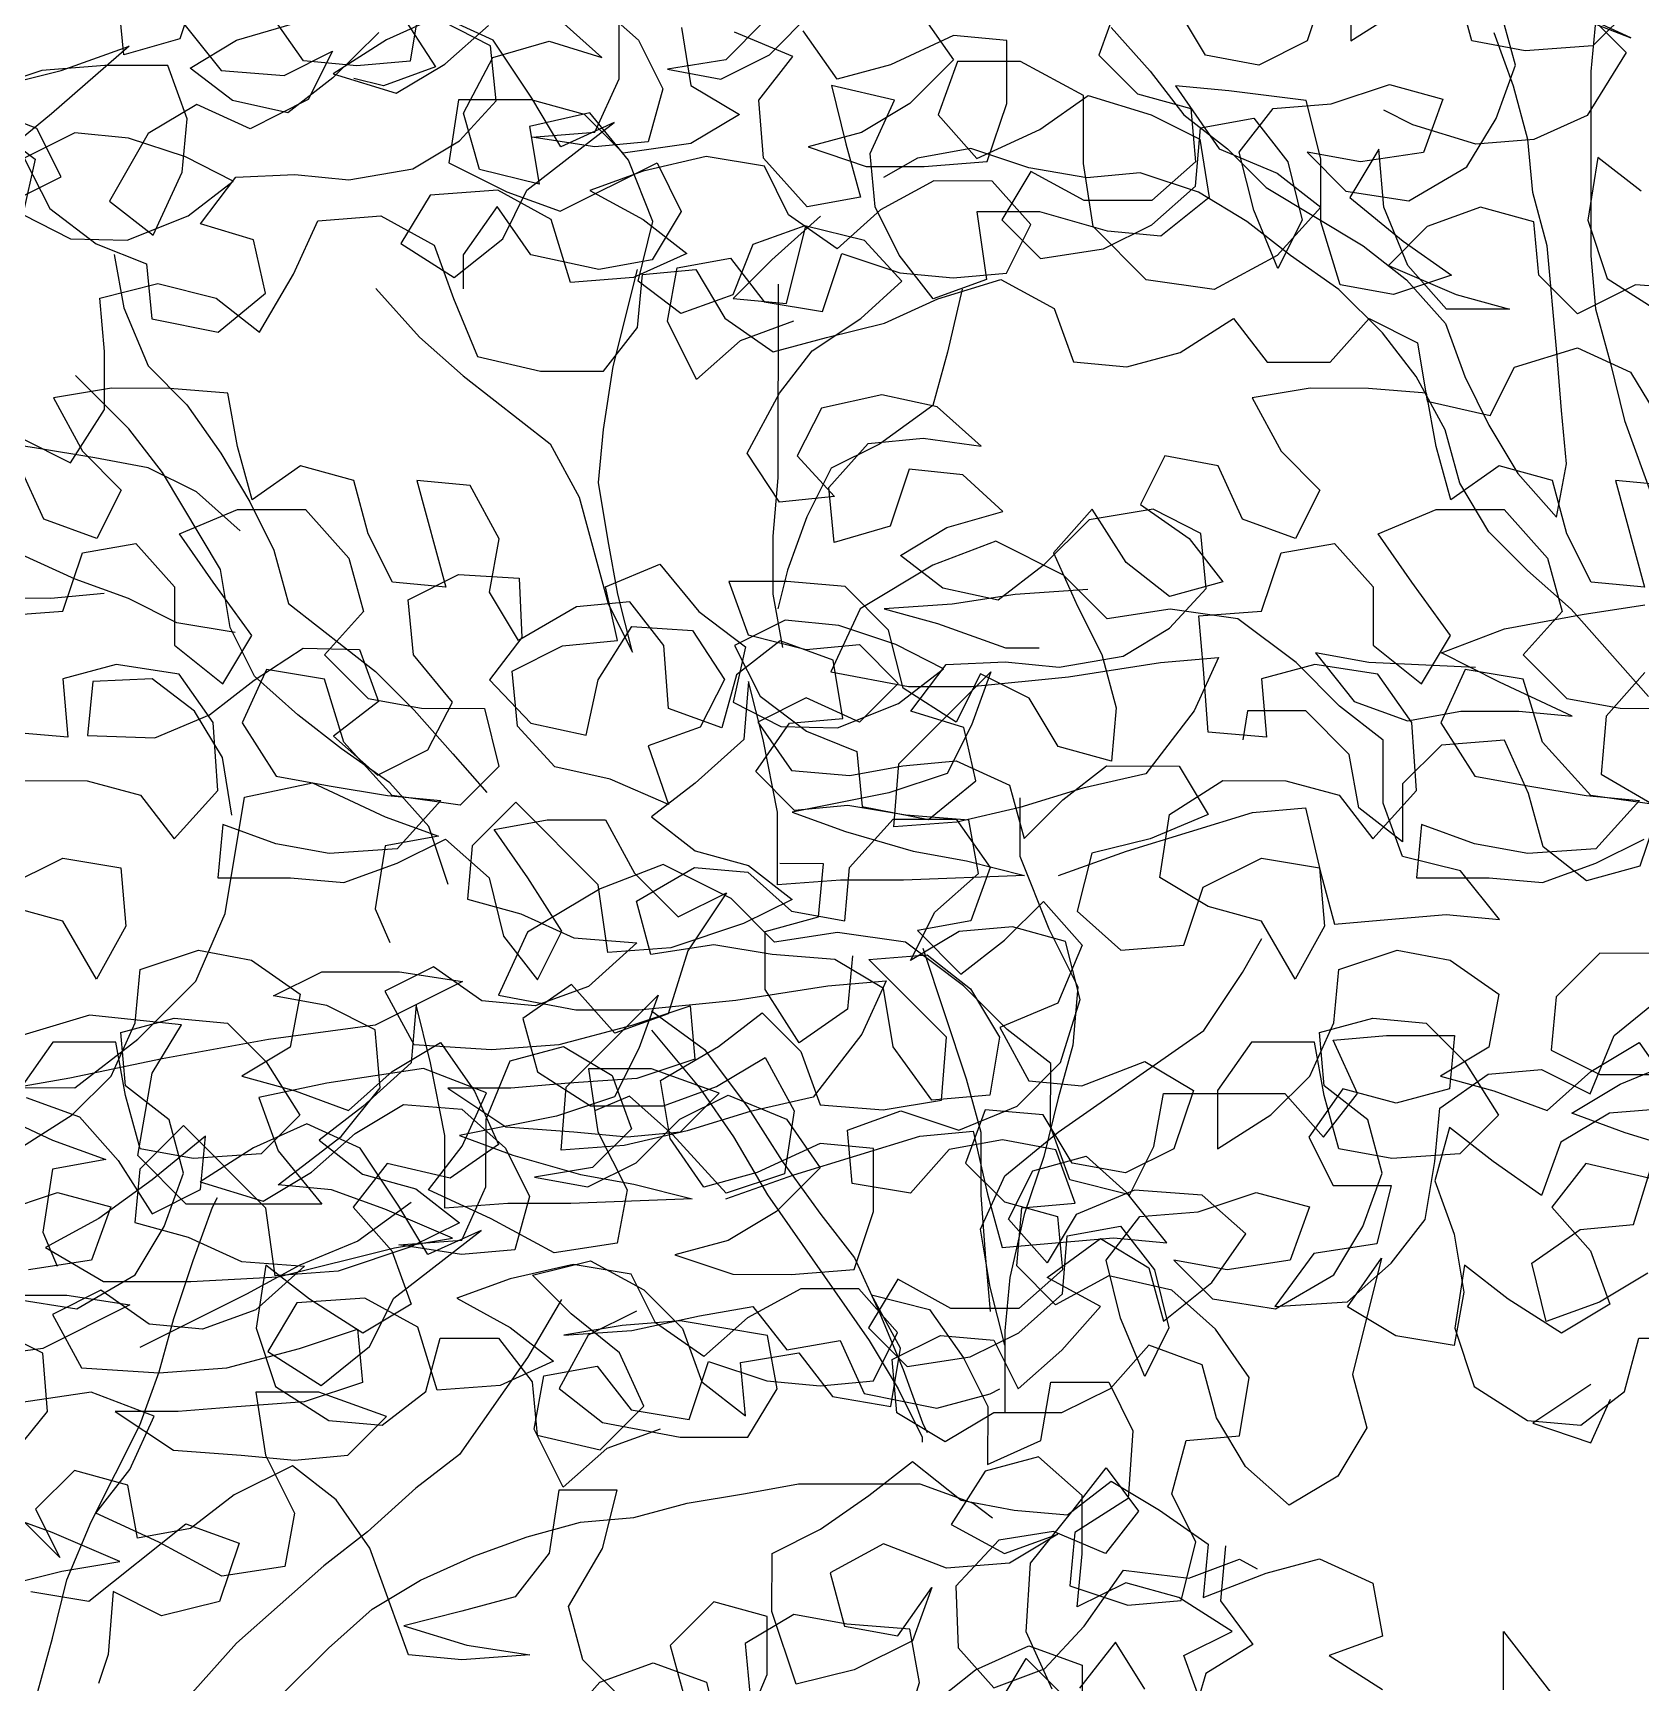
# Model space of a CAD drawing. Header units: inches. Extents: x 350994 to 353538, y 1581369 to 1583842.
# Drawn here: x 351499.321 to 351499.861, y 1583582.262 to 1583582.816 of the extents above; entities that cross this region are included whole.
import ezdxf

# ---------------------------------------------------------------- set-up
doc = ezdxf.new("R2010")
doc.units = ezdxf.units.IN
doc.header["$MEASUREMENT"] = 0
doc.linetypes.add('1', pattern=[0])
doc.layers.add('FOREST', color=96, linetype='Continuous')
doc.layers.add('TREE', color=81, linetype='1')

# ---------------------------------------------------------------- blocks, each defined once
blk = doc.blocks.new('TREE_4')
at = {"color": 94}
for points in [[(-586.06, 7698.24), (-557.16, 7683.76), (-536.89, 7715.55), (-536.86, 7750.24), (-539.72, 7782.05), (-505.02, 7790.69), (-470.33, 7781.98), (-444.33, 7761.72), (-424.05, 7796.4), (-409.57, 7828.19), (-371.98, 7831.05), (-340.19, 7813.67), (-328.66, 7781.85), (-314.23, 7747.15), (-276.65, 7738.44), (-239.06, 7738.4), (-218.8, 7764.41), (-215.88, 7796.21), (-184.07, 7799.07), (-166.75, 7770.14), (-137.86, 7749.88), (-106.05, 7758.52), (-71.34, 7767.16), (-39.53, 7781.59), (-1.93, 7793.12), (29.86, 7775.74), (41.4, 7743.93), (73.2, 7741.01), (105.01, 7749.65), (136.83, 7769.86), (157.05, 7743.82), (194.64, 7743.79), (217.79, 7769.79), (246.69, 7755.31), (252.44, 7720.61), (290.02, 7711.9), (304.5, 7740.8), (342.1, 7752.33), (373.89, 7737.84), (391.21, 7708.91)], [(417.31, 7786.95), (376.83, 7789.88), (342.12, 7772.57), (319.01, 7795.72), (316.15, 7827.52), (284.35, 7836.23), (252.54, 7824.69), (229.38, 7801.58), (269.85, 7784.2), (301.64, 7775.49), (264.06, 7775.53), (240.95, 7801.57), (226.52, 7836.28), (223.66, 7870.98), (206.29, 7842.08), (238.07, 7816.03), (266.97, 7795.77), (232.26, 7784.23), (200.46, 7790.04), (188.93, 7827.64), (188.96, 7865.23), (180.32, 7899.93), (134.07, 7905.76), (102.26, 7908.68), (128.25, 7871.07), (162.93, 7856.58), (188.94, 7836.32), (162.89, 7807.43), (125.28, 7787.22), (84.81, 7793.04), (53.04, 7824.87), (47.29, 7862.47), (47.32, 7902.94), (9.76, 7923.22), (-27.83, 7923.25), (-39.42, 7891.46), (-16.32, 7865.42), (21.28, 7882.73), (50.22, 7902.94), (87.79, 7891.34), (116.69, 7876.86), (122.44, 7842.16), (93.51, 7819.05), (61.71, 7821.98), (21.24, 7833.58), (-16.35, 7833.61), (-10.6, 7793.13), (-42.42, 7781.59), (-62.63, 7807.63), (-77.06, 7836.56), (-79.92, 7868.37), (-65.44, 7900.16), (-103.02, 7908.87), (-94.38, 7874.16), (-85.73, 7842.35), (-117.54, 7836.6), (-143.54, 7865.53), (-146.39, 7900.23), (-126.13, 7926.23), (-160.81, 7940.72)], [(-192.62, 7943.64), (-186.87, 7908.94), (-157.97, 7891.57), (-186.9, 7874.25), (-227.38, 7868.5), (-250.49, 7891.65), (-282.29, 7900.36), (-325.66, 7900.39), (-331.47, 7862.81), (-296.79, 7845.43), (-265, 7833.84), (-207.15, 7862.7), (-192.72, 7833.77), (-210.09, 7804.88), (-241.9, 7799.12), (-282.37, 7807.83), (-302.58, 7836.77), (-322.85, 7807.87), (-322.87, 7787.63)], [(336.5, 7951.83), (374.07, 7937.34), (342.28, 7951.83)], [(345.18, 7954.72), (371.17, 7928.67), (348.01, 7891.1), (316.19, 7876.68), (281.49, 7873.82), (243.92, 7885.42), (226.58, 7894.11)], [(-348.73, 7958.24), (-354.55, 7923.55), (-386.35, 7920.69), (-418.16, 7923.61), (-438.37, 7952.54)], [(-490.42, 7946.81), (-467.31, 7917.87), (-429.73, 7914.95), (-400.8, 7929.38), (-415.29, 7900.48), (-450, 7883.16), (-481.79, 7897.65), (-510.72, 7880.33), (-533.88, 7839.87), (-507.88, 7819.61), (-490.5, 7857.18), (-487.58, 7888.98), (-499.11, 7920.79), (-536.7, 7920.83), (-574.29, 7917.97), (-609, 7906.44), (-562.73, 7917.96), (-522.23, 7932.38), (-568.53, 7891.94), (-600.36, 7865.95)], [(-591.71, 7839.92), (-562.78, 7854.35), (-577.21, 7883.28), (-614.79, 7897.77)], [(-531.02, 7808.06), (-525.27, 7776.25), (-510.84, 7741.54), (-487.73, 7718.39), (-467.52, 7689.46), (-450.2, 7660.53), (-435.77, 7631.6), (-427.13, 7599.79), (-375.12, 7559.27), (-352.01, 7536.12), (-328.9, 7510.07), (-308.69, 7486.92)], [(-374.91, 7787.68), (-348.92, 7758.74), (-322.91, 7735.59), (-270.91, 7695.06), (-253.59, 7663.24), (-236.3, 7599.62), (-221.87, 7570.69), (-230.51, 7605.4), (-236.27, 7637.2), (-242.02, 7671.91), (-239.1, 7703.71), (-233.28, 7741.29), (-218.77, 7799.1)], [(-134.93, 7790.35), (-135.04, 7674.7), (-137.96, 7640.01), (-137.99, 7605.31), (-132.24, 7573.5)], [(-25.06, 7787.36), (-33.77, 7749.78), (-42.47, 7717.98), (-74.3, 7694.88), (-103.23, 7680.45), (-117.71, 7651.55), (-129.3, 7619.76), (-135.11, 7596.63)], [(-331.87, 7432.01), (-343.4, 7466.72), (-366.51, 7492.76), (-395.4, 7513.02), (-421.4, 7533.29), (-447.4, 7556.44), (-461.83, 7585.37), (-467.59, 7620.07), (-502.23, 7677.93), (-522.44, 7703.97), (-554.22, 7735.8)], [(-456, 7643.19), (-482, 7666.34), (-510.9, 7680.83), (-542.7, 7686.64), (-577.39, 7692.45), (-614.97, 7698.27), (-646.76, 7709.86), (-655.44, 7709.87)], [(-458.95, 7582.47), (-493.64, 7588.29), (-522.54, 7602.77), (-554.33, 7614.37), (-586.12, 7628.85), (-623.69, 7643.34), (-658.37, 7660.72), (-690.17, 7675.21), (-713.29, 7681.01)], [(32.44, 7437.46), (72.93, 7451.88), (148.13, 7474.94), (179.94, 7477.8), (188.58, 7440.21), (197.22, 7408.4), (229.03, 7411.26), (263.72, 7414.12), (295.53, 7411.2), (272.42, 7440.13), (237.74, 7448.84), (226.2, 7480.65), (226.23, 7518.24), (200.23, 7538.5), (174.23, 7564.55), (139.56, 7590.6), (99.09, 7596.42), (61.5, 7590.67), (35.5, 7616.72), (-4.96, 7636.99), (-42.56, 7622.57), (-85.96, 7596.59), (-103.34, 7559.02), (-57.08, 7550.3), (-19.5, 7550.27), (38.33, 7556), (93.28, 7564.62), (127.97, 7567.48), (113.49, 7535.69), (84.54, 7498.13), (46.95, 7489.49), (9.35, 7477.96), (-28.25, 7469.32), (-65.84, 7466.46), (-62.91, 7504.05), (-7.92, 7558.93), (-19.52, 7527.14), (-34, 7498.24), (-68.71, 7486.7), (-126.54, 7475.19), (-94.75, 7463.6), (-54.28, 7451.99), (-22.48, 7446.18), (12.2, 7437.48), (-60.08, 7434.65), (-97.67, 7434.69), (-135.26, 7431.83), (-135.22, 7475.2), (-143.85, 7518.58), (-152.5, 7553.28), (-155.42, 7518.59), (-184.35, 7492.59), (-210.4, 7472.38), (-184.39, 7452.11), (-152.6, 7443.41), (-126.59, 7423.15), (-155.52, 7408.72), (-198.9, 7394.3), (-236.49, 7391.44), (-242.24, 7431.93), (-291.34, 7481.12), (-317.39, 7455.13), (-320.31, 7423.33), (-288.51, 7414.62), (-256.72, 7400.14), (-219.14, 7397.21), (-248.07, 7371.22), (-279.89, 7359.68), (-311.69, 7362.6), (-340.59, 7382.87), (-369.51, 7368.44), (-352.19, 7336.62), (-305.93, 7333.68), (-265.45, 7336.54), (-222.07, 7348.06), (-187.37, 7359.6), (-184.51, 7327.79), (-219.21, 7316.25), (-259.69, 7313.4), (-294.39, 7310.54), (-331.98, 7310.58), (-297.3, 7287.41), (-256.83, 7284.48), (-225.03, 7281.56), (-193.22, 7284.43), (-170.07, 7307.54), (-210.53, 7322.03), (-248.12, 7322.06), (-242.37, 7284.47), (-225.06, 7249.76), (-230.87, 7217.96), (-268.46, 7212.21), (-306.03, 7232.49), (-343.6, 7249.87), (-323.34, 7275.87), (-308.85, 7307.66), (-346.42, 7322.15), (-404.26, 7313.53), (-444.74, 7304.9), (-433.21, 7273.08), (-407.22, 7241.25), (-488.17, 7241.33), (-517.06, 7270.27), (-508.34, 7319.41), (-490.96, 7348.31), (-545.89, 7354.14), (-603.74, 7336.85)], [(-583.53, 7305.02), (-551.73, 7293.43), (-528.63, 7267.39), (-508.42, 7235.56), (-479.49, 7249.99), (-476.57, 7281.79), (-508.4, 7255.8), (-540.22, 7232.7), (-572.04, 7215.38), (-537.37, 7195.11), (-485.32, 7195.06), (-433.28, 7197.91), (-363.87, 7215.19), (-329.17, 7220.94), (-369.63, 7238.33), (-401.42, 7249.92), (-433.23, 7252.84), (-395.61, 7281.72), (-372.46, 7310.61), (-375.32, 7345.31), (-404.22, 7359.79), (-436.01, 7365.61), (-407.09, 7380.04), (-360.83, 7379.99), (-323.25, 7374.18), (-375.31, 7348.2), (-438.93, 7339.59), (-502.55, 7328.08), (-557.49, 7316.56), (-589.3, 7310.81), (-554.61, 7310.78), (-516.99, 7339.66), (-482.27, 7374.32), (-464.88, 7414.78), (-453.25, 7484.16), (-412.77, 7492.8), (-369.42, 7472.52), (-337.62, 7460.93), (-369.43, 7455.17), (-375.25, 7417.59), (-366.59, 7397.35)], [(-536.99, 7605.68), (-568.8, 7602.81), (-641.08, 7602.88), (-675.78, 7594.24), (-707.59, 7591.38), (-779.87, 7591.44)], [(49.95, 7608.03), (6.57, 7605.18), (-31.02, 7599.43), (-71.5, 7596.58), (-39.7, 7587.87), (0.76, 7573.38), (21, 7573.36)], [(281.21, 7561.56), (217.6, 7564.51), (185.8, 7570.32), (208.91, 7541.38), (240.7, 7529.79), (272.51, 7535.54), (307.21, 7535.51), (339.01, 7532.59), (295.66, 7552.87), (260.98, 7570.25), (298.58, 7584.67), (344.85, 7593.3), (382.44, 7599.05)], [(382.4, 7558.57), (359.25, 7532.57), (356.32, 7497.88), (391, 7477.61), (379.4, 7442.92), (347.59, 7434.28), (321.59, 7454.54), (312.94, 7486.35), (298.52, 7518.17), (260.93, 7515.31), (237.77, 7492.21), (237.74, 7457.51), (211.74, 7477.77), (205.99, 7509.58), (179.99, 7535.63), (145.29, 7535.66), (142.39, 7518.31)], [(9.35, 7483.74), (9.32, 7449.05), (26.63, 7405.66), (43.95, 7370.95), (41.02, 7336.26), (32.32, 7304.46), (23.61, 7269.77), (12.02, 7235.09), (3.31, 7197.51), (0.39, 7165.71), (0.34, 7116.55)], [(408.16, 7272.31), (370.58, 7283.91), (338.79, 7295.5), (367.72, 7312.83), (402.43, 7327.25)], [(0.38, 7157.03), (-8.26, 7191.74), (-14.01, 7226.44), (0.47, 7258.23), (32.3, 7284.22), (119.1, 7344.86), (142.26, 7379.53), (153.84, 7399.76)], [(-48.55, 7394.16), (-22.6, 7316.07), (-13.96, 7284.26), (-13.99, 7246.68), (-11.14, 7209.09), (-8.27, 7177.28)], [(-210.5, 7356.72), (-178.72, 7333.57), (-152.73, 7298.85), (-132.52, 7267.02), (-109.42, 7235.2), (-89.2, 7209.16), (-74.77, 7177.34), (-60.35, 7142.63), (-48.81, 7110.82), (-45.93, 7105.03)], [(-210.51, 7345.16), (-181.63, 7310.44), (-161.42, 7281.51), (-141.21, 7246.79), (-80.57, 7160), (-63.25, 7131.07), (-48.82, 7102.14), (-48.82, 7099.25)], [(-219.34, 7177.47), (-248.27, 7163.04), (-265.64, 7131.25), (-239.64, 7110.99), (-193.39, 7102.27), (-152.91, 7102.24), (-135.53, 7131.13), (-141.29, 7162.94), (-193.32, 7171.67), (-228.02, 7168.81), (-262.72, 7163.06), (-222.24, 7165.91), (-181.75, 7174.55), (-149.95, 7180.3), (-129.73, 7154.26), (-97.92, 7160.01), (-83.49, 7128.2), (-40.13, 7119.48), (-8.32, 7128.13), (-2.53, 7131.01)], [(350.21, 7133.58), (315.49, 7110.48), (350.18, 7098.89), (361.76, 7124.9)], [(-46.08, 6940.23), (-17.14, 6963.33), (14.67, 6977.76), (46.47, 6966.16), (46.44, 6931.47)], [(118.73, 6940.08), (107.19, 6971.89), (136.12, 6986.32), (104.33, 7006.59), (72.53, 7015.29), (43.61, 7000.86), (46.53, 7032.66), (46.56, 7067.36), (20.56, 7090.51), (-11.25, 7081.87), (-31.52, 7050.08), (0.27, 7032.71), (32.08, 7044.24), (3.15, 7026.92), (-34.44, 7024.06), (-72.01, 7038.56), (-103.83, 7021.24), (-95.19, 6989.42), (-63.39, 6983.61), (-43.12, 7012.51), (-54.71, 6980.71), (-89.43, 6963.4), (-124.13, 6954.75), (-138.55, 6998.14), (-138.51, 7032.83), (-109.59, 7047.26), (-80.66, 7067.48), (-54.62, 7087.69), (-25.73, 7064.53), (6.07, 7058.72), (37.88, 7055.8), (63.92, 7076.02), (92.81, 7058.64), (121.71, 7038.38), (118.79, 7006.58), (156.39, 7021), (188.2, 7029.64), (219.99, 7015.16), (225.74, 6983.35), (193.93, 6971.81), (225.71, 6951.54)], [(298, 6951.48), (298.03, 6986.17), (338.46, 6934.09)], [(1490.76, 6476.07), (1458.94, 6464.53), (1432.9, 6441.43), (1415.58, 6476.14), (1421.39, 6507.94), (1453.2, 6513.69), (1473.42, 6487.65), (1508.11, 6481.84), (1519.71, 6516.52), (1554.39, 6504.92), (1586.19, 6502), (1618, 6504.87), (1632.48, 6533.77), (1609.38, 6559.81), (1574.68, 6559.84), (1542.86, 6542.52), (1516.82, 6519.41), (1487.92, 6539.68), (1473.49, 6568.61), (1438.8, 6574.42), (1401.21, 6565.78), (1369.39, 6554.25), (1401.18, 6536.87), (1427.18, 6516.61), (1395.37, 6502.18), (1357.78, 6499.32), (1346.25, 6536.92), (1314.46, 6554.3), (1273.98, 6551.44), (1256.6, 6522.54), (1288.39, 6502.28), (1317.32, 6525.38), (1331.81, 6554.28), (1383.89, 6594.71), (1352.07, 6580.28), (1334.75, 6609.21), (1311.65, 6643.93), (1279.86, 6658.41), (1248.04, 6643.99), (1216.22, 6623.78), (1253.79, 6612.18), (1282.72, 6629.5), (1308.77, 6652.6)], [(1372.39, 6667), (1398.39, 6643.85), (1412.82, 6614.92), (1404.12, 6583.13), (1372.31, 6580.26), (1334.73, 6586.08), (1372.32, 6588.94), (1386.8, 6620.73), (1386.84, 6661.21)], [(1473.57, 6655.35), (1450.42, 6632.24), (1415.72, 6626.49), (1447.52, 6620.67), (1476.45, 6635.1), (1502.49, 6661.1)], [(1566.1, 6661.04), (1586.31, 6632.11), (1560.27, 6606.11), (1531.34, 6588.79), (1499.53, 6580.15), (1534.21, 6568.55), (1568.91, 6568.52), (1606.5, 6571.38), (1618.09, 6606.06), (1618.13, 6643.65), (1586.33, 6646.57), (1548.72, 6629.25), (1516.91, 6620.61), (1496.7, 6649.54)], [(1808.98, 6678.17), (1797.39, 6643.48), (1768.46, 6629.05), (1736.66, 6634.87), (1719.34, 6663.79)], [(1684.65, 6666.72), (1673.05, 6634.92), (1696.16, 6611.77), (1727.96, 6603.07), (1730.82, 6571.26), (1704.78, 6548.16), (1664.3, 6548.19), (1632.51, 6565.57), (1615.14, 6536.67), (1638.25, 6513.52), (1675.84, 6519.27), (1704.77, 6533.7), (1730.81, 6556.81), (1733.73, 6591.5), (1765.54, 6597.25), (1785.76, 6571.21), (1794.4, 6536.51), (1779.92, 6507.61), (1765.49, 6542.32), (1756.85, 6577.02), (1777.11, 6603.02), (1811.81, 6605.88), (1846.52, 6617.42), (1878.31, 6608.71), (1866.72, 6576.92), (1829.13, 6571.17), (1797.33, 6576.98), (1820.44, 6553.83), (1858.02, 6548.02), (1892.73, 6568.22), (1910.11, 6597.12), (1921.7, 6628.91), (1913.06, 6660.73)], [(1991.12, 6663.55), (1967.97, 6640.44), (1927.49, 6637.58), (1895.69, 6643.39), (1887.05, 6675.21)], [(1823.44, 6678.16), (1823.41, 6643.46), (1855.23, 6663.67)], [(1996.8, 6553.67), (1970.8, 6573.93), (1964.98, 6536.35), (1976.52, 6501.65), (2008.3, 6481.38)], [(-155.96, 6925.87), (-141.47, 6960.55), (-141.44, 6995.25), (-173.24, 7003.95), (-199.28, 6977.95), (-190.64, 6946.14)], [(-228.22, 6946.18), (-251.33, 6969.33), (-259.98, 7001.14), (-239.71, 7035.82), (-231, 7070.5), (-265.7, 7070.54), (-271.51, 7032.96), (-291.78, 7006.95), (-323.59, 6998.31), (-358.29, 6989.66), (-320.72, 6978.07), (-283.14, 6972.25), (-323.62, 6969.39), (-355.42, 6972.31), (-378.49, 7035.94), (-398.7, 7064.88), (-424.71, 7085.14), (-459.42, 7067.82), (-485.46, 7047.61), (-517.27, 7041.85), (-523.02, 7073.66), (-554.82, 7082.37), (-577.97, 7059.26), (-563.54, 7030.33), (-586.65, 7053.48)], [(-580.9, 7010.11), (-546.21, 7004.29), (-488.35, 7050.5), (-456.55, 7038.91), (-468.15, 7004.22), (-502.85, 6995.58), (-531.75, 7010.06), (-534.68, 6972.48), (-540.48, 6955.14)], [(1017.01, 5944.65), (1051.72, 5956.18), (1083.51, 5947.48), (1071.92, 5915.68), (1034.33, 5909.93)], [(1025.64, 5892.59), (1063.22, 5886.78), (1097.93, 5906.99), (1115.31, 5935.88), (1126.9, 5967.68), (1118.26, 5999.49), (1092.25, 6019.75), (1089.39, 6051.56), (1121.2, 6060.2), (1153, 6057.28), (1176.11, 6034.13), (1196.32, 6002.31), (1173.17, 5979.2), (1132.69, 5976.34), (1100.89, 5982.16), (1092.25, 6013.97), (1086.49, 6045.78), (1048.91, 6045.81), (1028.64, 6016.92)], [(1028.61, 5982.22), (1060.43, 6002.43), (1083.58, 6025.54), (1098.07, 6057.33), (1100.99, 6089.13), (1135.7, 6100.67), (1167.49, 6094.86), (1196.39, 6074.59), (1190.58, 6042.79), (1161.65, 6025.47), (1193.44, 6016.77), (1225.24, 6005.17), (1251.28, 6028.28), (1280.21, 6045.6), (1300.42, 6016.67), (1314.85, 5984.85), (1285.92, 5964.64), (1248.34, 5973.35), (1228.08, 5947.34), (1251.18, 5921.3), (1262.72, 5889.49), (1233.79, 5872.17), (1202.01, 5892.43), (1176, 5912.7), (1170.18, 5875.11), (1181.72, 5840.41), (1213.5, 5820.14), (1245.31, 5817.22), (1271.35, 5837.44), (1280.05, 5869.23), (1314.74, 5869.2), (1334.96, 5843.16), (1337.82, 5811.35), (1375.4, 5802.64), (1401.45, 5828.64), (1387.02, 5860.46), (1358.13, 5883.62), (1335.02, 5906.77), (1369.72, 5915.41), (1401.51, 5898.03), (1424.62, 5874.88), (1436.16, 5843.07), (1462.16, 5822.8), (1459.3, 5854.61), (1494, 5860.36), (1514.21, 5834.32), (1548.9, 5828.51), (1554.72, 5863.2), (1537.4, 5895.02), (1572.09, 5886.31), (1592.3, 5857.38), (1606.73, 5828.45), (1606.7, 5793.76), (1638.51, 5808.19), (1644.33, 5842.88), (1679.02, 5842.84), (1693.45, 5813.92), (1690.53, 5773.44), (1658.7, 5753.23), (1655.78, 5721.43), (1690.47, 5709.83), (1722.27, 5712.7), (1730.98, 5747.38), (1716.55, 5776.31), (1725.25, 5808.11), (1757.06, 5810.97), (1762.87, 5845.66), (1742.66, 5874.59), (1716.66, 5897.75), (1679.08, 5906.45), (1647.26, 5889.13), (1624.15, 5912.29), (1627.08, 5946.98), (1658.88, 5949.84), (1647.35, 5981.66), (1615.55, 5987.47), (1583.74, 5981.71), (1560.58, 5955.71), (1525.89, 5961.53), (1523.03, 5993.34), (1554.85, 6004.87), (1589.53, 5993.27), (1624.24, 6007.7), (1650.29, 6033.7), (1661.89, 6071.27), (1653.24, 6105.98), (1621.45, 6114.68), (1589.64, 6111.82), (1560.71, 6094.5), (1575.19, 6123.4), (1601.24, 6146.5), (1595.48, 6178.31), (1557.9, 6181.24), (1523.21, 6187.05), (1491.4, 6184.19), (1468.29, 6207.34), (1488.56, 6236.24), (1520.37, 6239.1), (1514.61, 6273.8), (1482.82, 6285.39), (1456.78, 6265.18), (1448.08, 6233.38), (1416.28, 6244.98), (1413.43, 6282.57), (1393.21, 6308.61), (1361.4, 6305.74), (1326.69, 6285.54), (1309.37, 6314.47), (1315.18, 6346.26), (1297.86, 6378.08), (1266.06, 6381), (1283.35, 6317.38), (1251.55, 6320.3), (1237.12, 6349.23), (1228.47, 6381.04), (1196.68, 6389.74), (1167.75, 6369.53), (1159.1, 6401.34), (1153.35, 6433.15), (1118.65, 6436.07), (1083.96, 6436.11), (1049.26, 6430.36), (1066.58, 6398.54), (1089.69, 6375.38), (1075.2, 6346.48), (1043.41, 6358.08), (1028.98, 6389.9)], [(1020.08, 6138.36), (1054.79, 6155.68), (1089.48, 6149.86), (1092.34, 6115.16), (1074.96, 6083.38), (1054.76, 6118.09), (1022.96, 6126.79)], [(1031.7, 6201.96), (1069.29, 6201.92), (1101.08, 6193.22), (1121.3, 6167.18), (1147.35, 6196.07), (1144.49, 6236.55), (1124.28, 6265.48), (1086.7, 6271.3), (1054.89, 6262.65), (1057.75, 6227.96), (1023.05, 6230.88)], [(1017.34, 6300.28), (1054.92, 6303.13), (1066.52, 6337.82), (1098.33, 6343.57), (1121.44, 6317.53), (1121.41, 6282.83), (1150.3, 6259.68), (1167.67, 6288.57), (1144.57, 6320.4), (1124.36, 6349.33), (1159.07, 6363.75), (1199.55, 6363.72), (1225.54, 6334.78), (1234.19, 6302.97), (1211.03, 6276.97), (1237.03, 6250.92), (1268.83, 6245.11), (1306.41, 6245.08), (1315.06, 6210.37), (1291.91, 6187.26), (1251.43, 6193.08), (1222.55, 6224.91), (1211.02, 6262.51), (1176.33, 6268.33), (1161.84, 6236.54), (1182.05, 6204.71), (1213.85, 6198.9), (1248.54, 6193.09), (1280.34, 6190.17), (1254.29, 6161.28), (1213.81, 6158.42), (1182.01, 6164.23), (1150.22, 6175.83), (1147.3, 6144.03), (1190.67, 6143.99), (1222.47, 6141.07), (1254.29, 6152.6), (1283.21, 6167.03), (1309.21, 6143.88), (1317.86, 6109.18), (1338.07, 6083.13), (1352.55, 6112.03), (1332.34, 6143.86), (1312.13, 6172.79), (1343.94, 6178.54), (1378.64, 6178.51), (1395.95, 6146.69), (1421.95, 6120.65), (1450.88, 6135.08), (1427.72, 6100.4), (1416.12, 6062.82), (1384.3, 6051.29), (1358.31, 6080.23), (1329.38, 6060.01), (1338.02, 6028.2), (1369.81, 6007.93), (1413.18, 6007.89), (1444.99, 6019.43), (1473.92, 6036.75), (1491.24, 6004.93), (1485.42, 5967.35), (1450.71, 5955.81), (1418.94, 5990.54), (1392.94, 6013.69), (1372.69, 6005.04)], [(1411.28, 5814.83), (1379.46, 5803.3), (1353.42, 5780.19), (1336.1, 5814.9), (1341.91, 5846.7), (1373.72, 5852.45), (1393.94, 5826.41), (1428.63, 5820.6), (1440.23, 5855.28), (1474.91, 5843.69), (1506.71, 5840.77), (1538.52, 5843.63), (1553, 5872.53), (1529.9, 5898.57), (1495.2, 5898.6), (1463.38, 5881.28), (1437.34, 5858.18), (1408.44, 5878.44), (1394.01, 5907.37), (1359.32, 5913.18), (1321.73, 5904.54), (1289.91, 5893.01), (1321.7, 5875.63), (1347.7, 5855.37), (1315.89, 5840.94), (1278.3, 5838.08), (1266.77, 5875.68), (1234.98, 5893.06), (1194.5, 5890.2), (1177.12, 5861.31), (1208.91, 5841.04), (1237.84, 5864.14), (1252.33, 5893.04), (1304.41, 5933.47), (1272.59, 5919.05), (1255.27, 5947.97), (1232.17, 5982.69), (1200.38, 5997.18), (1168.56, 5982.75), (1136.74, 5962.54), (1174.31, 5950.94), (1203.24, 5968.26), (1229.29, 5991.37), (1258.21, 6008.69), (1292.91, 6005.77), (1318.91, 5982.61), (1333.34, 5953.69), (1324.64, 5921.89), (1292.83, 5919.03), (1255.25, 5924.84), (1292.84, 5927.7), (1307.32, 5959.49), (1307.36, 5999.97), (1321.85, 6034.65), (1353.66, 6043.3), (1382.56, 6025.92), (1394.09, 5994.11), (1370.94, 5971), (1336.24, 5965.25), (1368.04, 5959.44), (1396.97, 5973.87), (1423.01, 5999.86), (1451.94, 6014.29), (1486.62, 5999.81), (1506.83, 5970.87), (1480.79, 5944.88), (1451.86, 5927.56), (1420.05, 5918.91), (1454.73, 5907.31), (1489.43, 5907.28), (1527.02, 5910.14), (1538.61, 5944.82), (1538.65, 5982.41), (1506.85, 5985.33), (1469.24, 5968.02), (1437.43, 5959.37), (1417.22, 5988.3), (1411.47, 6023.01), (1446.18, 6043.21), (1472.22, 6063.43), (1495.33, 6040.28), (1506.87, 6008.46), (1544.45, 6005.54), (1579.15, 6011.29), (1582.08, 6048.87), (1535.86, 6095.17), (1570.56, 6098.03), (1596.56, 6077.77), (1613.88, 6048.84), (1608.07, 6014.15), (1573.37, 6011.29), (1550.27, 6043.12), (1544.52, 6077.82), (1515.62, 6095.19), (1478.04, 6098.12), (1443.35, 6103.93), (1405.75, 6098.18), (1397.11, 6130), (1431.82, 6150.2), (1463.62, 6147.28), (1489.62, 6124.13), (1521.42, 6118.32), (1524.34, 6150.12), (1550.39, 6179.01), (1587.98, 6178.97), (1608.19, 6150.04), (1596.6, 6118.25), (1564.79, 6112.5), (1590.79, 6086.45), (1616.83, 6106.66), (1639.98, 6129.77), (1663.08, 6103.73), (1648.6, 6069.05), (1613.89, 6054.62), (1631.21, 6022.8), (1663.01, 6019.88), (1700.61, 6034.31), (1729.5, 6016.93), (1717.91, 5982.25), (1688.98, 5967.82), (1657.18, 5973.63), (1639.86, 6002.56), (1605.17, 6005.48), (1593.57, 5973.69), (1616.68, 5950.53), (1648.48, 5941.83), (1651.34, 5910.02), (1625.3, 5886.92), (1584.82, 5886.96), (1553.03, 5904.33), (1535.66, 5875.44), (1558.77, 5852.28), (1596.36, 5858.03), (1625.29, 5872.46), (1651.33, 5895.57), (1654.25, 5930.26), (1686.06, 5936.01), (1706.28, 5909.97), (1714.92, 5875.27), (1700.44, 5846.37), (1686.01, 5881.08), (1677.37, 5915.78), (1697.63, 5941.79), (1732.33, 5944.65), (1767.04, 5956.18), (1798.83, 5947.48), (1787.24, 5915.68), (1749.65, 5909.93), (1717.85, 5915.75), (1740.96, 5892.59), (1778.54, 5886.78), (1813.25, 5906.99), (1830.63, 5935.88), (1842.22, 5967.68), (1833.58, 5999.49), (1807.57, 6019.75), (1804.71, 6051.56), (1836.52, 6060.2), (1868.32, 6057.28), (1891.43, 6034.13), (1911.64, 6002.31), (1888.49, 5979.2), (1848.01, 5976.34), (1816.21, 5982.16), (1807.57, 6013.97), (1801.81, 6045.78), (1764.23, 6045.81), (1743.96, 6016.92), (1743.93, 5982.22), (1775.75, 6002.43), (1798.9, 6025.54), (1813.39, 6057.33), (1816.31, 6089.13), (1851.02, 6100.67), (1882.81, 6094.86), (1911.71, 6074.59), (1905.9, 6042.79), (1876.97, 6025.47), (1908.76, 6016.77), (1940.56, 6005.17), (1966.6, 6028.28), (1995.53, 6045.6), (2015.74, 6016.67)], [(2001.24, 5964.64), (1963.66, 5973.35), (1943.4, 5947.34), (1966.5, 5921.3), (1978.04, 5889.49), (1949.11, 5872.17), (1917.32, 5892.43), (1891.32, 5912.7), (1885.5, 5875.11), (1897.04, 5840.41), (1928.82, 5820.14), (1960.63, 5817.22), (1986.67, 5837.44), (1995.37, 5869.23), (2030.06, 5869.2)], [(2013.18, 6378.08), (1981.38, 6381), (1998.67, 6317.38), (1966.87, 6320.3), (1952.44, 6349.23), (1943.79, 6381.04), (1912, 6389.74), (1883.07, 6369.53), (1874.42, 6401.34), (1868.67, 6433.15), (1833.97, 6436.07), (1799.28, 6436.11), (1764.58, 6430.36), (1781.9, 6398.54), (1805.01, 6375.38), (1790.52, 6346.48), (1758.73, 6358.08), (1744.3, 6389.9), (1712.5, 6395.71), (1698.02, 6366.81), (1726.91, 6346.54), (1747.13, 6320.5), (1715.32, 6311.86), (1689.31, 6332.12), (1669.1, 6363.94), (1645.95, 6337.94), (1660.38, 6306.12), (1674.81, 6277.2), (1683.45, 6245.39), (1680.53, 6213.58), (1648.74, 6222.29), (1631.41, 6251.22), (1602.51, 6265.7), (1588.03, 6236.8), (1556.25, 6257.07), (1547.6, 6291.77), (1521.61, 6317.82), (1486.91, 6320.74), (1452.22, 6320.77), (1463.75, 6288.96), (1498.44, 6280.25), (1530.25, 6283.11), (1553.36, 6259.96), (1530.21, 6236.85), (1498.41, 6251.34), (1469.49, 6236.91), (1489.7, 6207.98), (1524.39, 6205.05), (1556.2, 6210.81), (1588.01, 6213.67), (1619.8, 6199.18), (1628.45, 6167.37), (1651.6, 6190.48), (1677.64, 6210.7), (1721.01, 6210.66), (1738.33, 6181.73), (1703.62, 6167.3), (1668.92, 6158.66), (1660.21, 6123.97), (1686.21, 6100.82), (1723.8, 6103.68), (1735.4, 6138.36), (1770.11, 6155.68), (1804.8, 6149.86), (1807.66, 6115.16), (1790.28, 6083.38), (1770.08, 6118.09), (1738.28, 6126.79), (1709.38, 6144.17), (1715.2, 6181.75), (1747.02, 6201.96), (1784.61, 6201.92), (1816.4, 6193.22), (1836.62, 6167.18), (1862.67, 6196.07), (1859.81, 6236.55), (1839.6, 6265.48), (1802.02, 6271.3), (1770.21, 6262.65), (1773.07, 6227.96), (1738.37, 6230.88), (1735.52, 6268.47), (1732.65, 6300.28), (1770.24, 6303.13), (1781.84, 6337.82), (1813.65, 6343.57), (1836.76, 6317.53), (1836.73, 6282.83), (1865.62, 6259.68), (1882.99, 6288.57), (1859.89, 6320.4), (1839.68, 6349.33), (1874.39, 6363.75), (1914.87, 6363.72), (1940.86, 6334.78), (1949.51, 6302.97), (1926.35, 6276.97), (1952.35, 6250.92), (1984.15, 6245.11), (2021.73, 6245.08)], [(2007.23, 6187.26), (1966.75, 6193.08), (1937.87, 6224.91), (1926.34, 6262.51), (1891.65, 6268.33), (1877.16, 6236.54), (1897.37, 6204.71), (1929.17, 6198.9), (1963.86, 6193.09), (1995.66, 6190.17), (1969.61, 6161.28), (1929.13, 6158.42), (1897.33, 6164.23), (1865.54, 6175.83), (1862.62, 6144.03), (1905.99, 6143.99), (1937.79, 6141.07), (1969.61, 6152.6), (1998.53, 6167.03)], [(1526.02, 6097.42), (1523.1, 6065.62), (1494.17, 6045.41), (1473.96, 6077.23), (1473.99, 6111.92), (1505.8, 6120.57), (1508.72, 6152.37), (1482.7, 6152.39)], [(1352.35, 5892.3), (1332.08, 5857.62), (1291.55, 5799.83), (1265.51, 5779.61), (1236.57, 5753.62), (1210.53, 5733.4), (1158.45, 5687.19), (1112.14, 5635.19)], [(1039.88, 5658.39), (1048.58, 5690.18), (1057.29, 5724.87), (1071.77, 5759.55), (1100.74, 5817.35), (1112.34, 5849.15), (1121.04, 5880.94), (1132.64, 5915.63), (1144.23, 5947.42), (1147.13, 5953.2)], [(1262.78, 5950.2), (1230.95, 5927.1), (1196.24, 5912.68), (1164.42, 5895.36), (1100.78, 5863.61)], [(-744.33, 5359.32), (-721.22, 5333.28), (-701.01, 5307.24), (-675, 5286.98), (-651.89, 5263.83), (-594.1, 5229.08), (-568.1, 5208.82), (-544.99, 5182.77), (-533.45, 5150.96), (-519.02, 5122.03), (-501.7, 5093.1), (-478.6, 5067.06), (-472.78, 5098.86), (-475.65, 5130.67), (-478.51, 5165.36), (-484.23, 5228.98), (-492.88, 5260.79), (-495.74, 5292.6), (-504.38, 5324.41), (-515.92, 5356.22)], [(1019.47, 5470.47), (1039.74, 5502.26), (1062.89, 5531.15), (1086.05, 5562.93), (1106.31, 5588.93), (1132.36, 5612.04), (1161.29, 5635.14), (1187.33, 5658.25), (1213.38, 5684.25), (1239.42, 5707.36), (1268.35, 5724.68), (1300.17, 5739.1), (1331.98, 5750.64), (1363.8, 5759.29), (1395.6, 5762.15), (1427.42, 5770.79), (1462.12, 5776.54), (1493.93, 5782.3), (1566.21, 5782.23), (1598, 5770.64), (1609.56, 5761.95)], [(-455.19, 5364.84), (-458.11, 5333.04), (-458.21, 5223.17), (-455.35, 5191.36), (-446.71, 5159.55), (-438.07, 5124.85), (-414.99, 5061.22)], [(1352.12, 5637.86), (1375.27, 5663.86), (1407.09, 5675.4), (1438.88, 5663.8), (1447.52, 5629.1)], [(1554.5, 5626.11), (1566.1, 5663.69), (1560.35, 5695.5), (1522.76, 5698.42), (1490.96, 5704.23), (1462.03, 5686.91), (1464.9, 5655.11)], [(1612.35, 5649.19), (1629.72, 5678.09), (1658.61, 5649.15)], [(-1414.4, 5301.72), (-1386.62, 5280.74), (-1393.83, 5247.68), (-1365.4, 5233.13), (-1331.69, 5232.36), (-1295.14, 5246.89), (-1268.38, 5267.6), (-1296.81, 5282.14), (-1330.78, 5293.34), (-1362.94, 5296.56), (-1393.05, 5281.39), (-1377.87, 5251.28), (-1350.09, 5230.3), (-1320.11, 5218.2), (-1316.9, 5185.39), (-1277.4, 5177.54), (-1249.09, 5200.69), (-1256.29, 5232.6), (-1287.81, 5242.26), (-1266.84, 5270.04), (-1231.58, 5271.71), (-1199.42, 5268.49), (-1161.07, 5275.04), (-1133.41, 5291.76), (-1111.53, 5315.56), (-1114.74, 5348.37), (-1143.18, 5362.92)], [(-1181.52, 5356.36), (-1208.93, 5329.22), (-1235.69, 5308.51), (-1268.76, 5315.72), (-1294.1, 5335.15), (-1266.44, 5351.87), (-1232.98, 5361.52)], [(-1288.95, 5386.61), (-1300.14, 5352.65), (-1333.6, 5343.01), (-1336.81, 5375.81)], [(-1269.08, 4889.24), (-1274.74, 4923.59), (-1291.46, 4951.25), (-1316.8, 4970.69), (-1352.06, 4969.02), (-1355.28, 4936.86), (-1315.14, 4935.43), (-1282.58, 4949.07), (-1255.82, 4969.78), (-1226.61, 4988.94), (-1192.9, 4988.16), (-1181.71, 4957.15), (-1208.48, 4936.44), (-1182.23, 4913.02), (-1152.12, 4928.2), (-1137.58, 4956.63), (-1160.73, 4984.94), (-1163.95, 5017.75), (-1133.84, 5032.93), (-1097.68, 5030.61), (-1096.02, 4995.35), (-1115.45, 4970.01), (-1090.75, 4944.14), (-1057.68, 4936.93), (-1050.47, 4970), (-1030.4, 5001.77), (-994.24, 4999.45), (-975.08, 4970.24), (-989.62, 4941.81), (-1020.63, 4930.62), (-1008.54, 4895.63), (-1043.41, 4910.81), (-1076.47, 4918.02), (-1098.73, 4942.34), (-1101.94, 4975.15), (-1071.83, 4990.33), (-1039.02, 4993.54), (-1046.22, 5025.45), (-1013.67, 5039.08), (-990.51, 5010.77), (-962.72, 4989.8), (-969.93, 4956.73), (-941.5, 4942.19), (-907.79, 4941.41), (-871.25, 4955.94), (-844.49, 4976.65), (-872.92, 4991.2), (-906.88, 5002.4), (-939.05, 5005.62), (-969.16, 4990.44), (-953.98, 4960.33), (-926.19, 4939.36), (-896.22, 4927.26), (-893.01, 4894.45), (-853.51, 4886.59), (-825.2, 4909.75), (-832.4, 4941.66), (-863.92, 4951.31), (-842.94, 4979.1), (-807.69, 4980.77), (-775.52, 4977.54), (-737.18, 4984.1), (-709.52, 5000.82), (-687.64, 5024.62), (-690.85, 5057.43), (-719.28, 5071.97), (-757.63, 5065.42), (-785.03, 5038.27), (-811.8, 5017.56), (-844.86, 5024.77), (-870.21, 5044.21), (-842.54, 5060.93), (-809.09, 5070.57), (-832.89, 5092.45), (-865.05, 5095.67), (-876.25, 5061.7), (-909.7, 5052.06), (-912.92, 5084.87), (-889.5, 5111.11), (-856.69, 5114.32), (-822.08, 5109.56), (-848.32, 5132.98), (-881.38, 5140.19), (-917.28, 5132.09), (-931.83, 5103.66), (-909.57, 5079.34), (-942.38, 5076.13), (-961.55, 5105.34), (-942.37, 5141.1), (-922.94, 5166.44), (-893.73, 5185.61), (-869.41, 5207.86), (-891.66, 5232.18), (-927.17, 5240.94), (-958.18, 5229.75), (-970.28, 5199.77), (-1001.29, 5188.59), (-1026.63, 5208.02), (-1017.88, 5243.53), (-1032.41, 5280.07), (-1055.56, 5308.38), (-1091.46, 5300.28), (-1085.81, 5265.93), (-1121.32, 5274.68), (-1130.96, 5308.13), (-1113.33, 5341.45), (-1079.87, 5351.1), (-1048.35, 5341.44), (-1074.6, 5364.86)], [(-1170.19, 5370.54), (-1147.68, 5335.8), (-1178.69, 5324.61), (-1196.44, 5328.99)], [(-423.76, 4960.03), (-469.97, 5012.12), (-495.97, 5035.27), (-519.08, 5058.42), (-536.4, 5087.35), (-545.05, 5119.16), (-562.37, 5150.98), (-582.58, 5177.02), (-608.58, 5203.07), (-637.48, 5223.34), (-663.48, 5243.6), (-692.38, 5260.97), (-727.06, 5272.57), (-758.87, 5269.71), (-793.56, 5275.52), (-828.24, 5287.12), (-860.05, 5281.37), (-880.3, 5269.82)], [(-917.91, 5246.72), (-946.85, 5220.73), (-970, 5197.62), (-938.2, 5194.7), (-926.59, 5240.95)], [(-974.3, 4660.26), (-933.81, 4674.68), (-858.62, 4697.74), (-826.81, 4700.61), (-818.17, 4663.01), (-809.53, 4631.2), (-777.72, 4634.06), (-743.02, 4636.92), (-711.22, 4634), (-734.32, 4662.93), (-769.01, 4671.64), (-780.55, 4703.46), (-780.51, 4741.04), (-806.52, 4761.3), (-832.51, 4787.35), (-867.19, 4813.4), (-907.66, 4819.22), (-945.25, 4813.48), (-971.25, 4839.52), (-1011.71, 4859.8), (-1049.31, 4845.37), (-1092.7, 4819.39), (-1110.08, 4781.82), (-1063.83, 4773.11), (-1026.24, 4773.07), (-968.41, 4778.8), (-913.47, 4787.42), (-878.77, 4790.28), (-893.26, 4758.49), (-922.21, 4720.93), (-959.8, 4712.29), (-997.4, 4700.76), (-1034.99, 4692.12), (-1072.58, 4689.27), (-1069.66, 4726.85), (-1014.67, 4781.73), (-1026.27, 4749.94), (-1040.75, 4721.04), (-1075.45, 4709.51), (-1133.29, 4698), (-1101.5, 4686.4), (-1061.03, 4674.8), (-1029.23, 4668.99), (-994.54, 4660.28), (-1066.83, 4657.46), (-1104.42, 4657.49), (-1142, 4654.63), (-1141.97, 4698), (-1150.6, 4741.38), (-1159.24, 4776.08), (-1162.16, 4741.39), (-1191.1, 4715.4), (-1217.14, 4695.18), (-1191.14, 4674.92), (-1159.34, 4666.21), (-1133.34, 4645.95), (-1162.27, 4631.52), (-1205.65, 4617.11), (-1243.24, 4614.25), (-1248.98, 4654.73), (-1298.09, 4703.93), (-1324.14, 4677.93), (-1327.06, 4646.13), (-1295.26, 4637.43), (-1263.47, 4622.94), (-1225.88, 4620.01), (-1254.82, 4594.02), (-1286.64, 4582.48), (-1318.44, 4585.4), (-1347.33, 4605.67), (-1376.26, 4591.24), (-1358.94, 4559.42), (-1312.68, 4556.49), (-1272.2, 4559.34), (-1228.82, 4570.87), (-1194.11, 4582.4), (-1191.25, 4550.59), (-1225.96, 4539.06), (-1266.44, 4536.2), (-1301.14, 4533.34), (-1338.72, 4533.38), (-1304.05, 4510.22), (-1263.57, 4507.29), (-1231.77, 4504.37), (-1199.97, 4507.23), (-1176.81, 4530.34), (-1217.28, 4544.83), (-1254.87, 4544.87), (-1249.12, 4507.28), (-1231.8, 4472.56), (-1237.61, 4440.77), (-1275.21, 4435.02), (-1312.77, 4455.29), (-1350.35, 4472.67), (-1330.08, 4498.68), (-1315.6, 4530.47), (-1353.17, 4544.96), (-1411, 4536.34)], [(-1440.02, 4420.71), (-1370.62, 4438), (-1335.92, 4443.75), (-1376.38, 4461.13), (-1408.17, 4472.73)], [(-1402.36, 4504.52), (-1379.2, 4533.42), (-1382.06, 4568.11), (-1410.96, 4582.6)], [(-1413.83, 4602.84), (-1367.57, 4602.8), (-1329.99, 4596.98), (-1382.06, 4571.01), (-1445.68, 4562.39)], [(-1419.51, 4715.61), (-1376.16, 4695.33), (-1344.37, 4683.73), (-1376.18, 4677.98), (-1382, 4640.4), (-1373.34, 4620.15)], [(-424.07, 4615.97), (-453, 4598.65), (-484.82, 4587.11), (-493.46, 4621.81), (-464.53, 4642.03), (-432.72, 4644.89), (-421.12, 4682.46)], [(-412.42, 4714.26), (-447.12, 4711.4), (-476.05, 4694.08), (-487.64, 4662.29), (-516.54, 4682.55), (-542.54, 4702.81), (-551.24, 4671.02), (-539.71, 4639.2), (-533.95, 4604.5), (-539.77, 4572.7), (-574.46, 4578.52), (-603.35, 4595.89), (-583.09, 4624.79), (-600.5, 4555.41), (-591.85, 4523.6), (-609.23, 4494.7), (-638.16, 4477.38), (-664.16, 4500.53), (-681.48, 4529.46), (-690.12, 4561.28), (-721.92, 4572.87), (-745.07, 4546.87), (-774, 4532.44), (-814.48, 4532.48), (-843.41, 4515.16), (-872.3, 4532.53), (-875.16, 4564.34), (-846.24, 4578.77), (-814.44, 4575.85), (-800.01, 4546.92), (-773.96, 4570.03), (-750.81, 4596.03), (-782.6, 4613.4), (-750.77, 4636.5), (-721.88, 4619.13), (-713.23, 4587.32), (-684.3, 4610.42), (-664.03, 4639.32), (-690.03, 4662.47), (-730.51, 4665.4), (-765.22, 4650.97), (-782.59, 4622.08), (-805.7, 4648.12), (-791.21, 4677.02), (-759.4, 4685.66), (-733.4, 4662.51), (-718.92, 4691.41), (-713.11, 4723.21), (-640.82, 4723.14), (-617.72, 4697.1), (-597.45, 4723.1), (-611.88, 4754.92), (-580.08, 4757.78), (-539.6, 4757.75), (-542.52, 4725.94), (-574.33, 4717.3), (-606.13, 4726), (-626.39, 4697.11), (-611.96, 4668.18), (-577.27, 4668.15), (-585.97, 4633.46), (-623.56, 4627.71), (-646.72, 4595.93), (-603.35, 4598.78), (-577.31, 4621.89), (-557.05, 4647.89), (-551.23, 4682.58), (-548.31, 4714.38), (-519.38, 4734.6), (-487.57, 4737.46), (-458.67, 4722.98), (-444.18, 4757.66), (-412.36, 4783.65)], [(-415.23, 4806.78), (-452.81, 4806.82), (-478.86, 4780.82), (-481.78, 4749.02), (-452.88, 4734.54), (-418.18, 4734.5)], [(-676.27, 4453.11), (-679.2, 4420.28), (-659.87, 4394.37), (-687.9, 4377.01), (-697.04, 4346)], [(-724.39, 4367.54), (-741.75, 4395.57), (-763.28, 4368.21)], [(-779.63, 4367.64), (-795.16, 4401.87), (-792.51, 4442.87), (-767.03, 4474.46), (-747.47, 4499.7), (-728.14, 4473.79), (-747.71, 4448.55), (-778.86, 4461.77), (-811.41, 4456.53), (-837.03, 4429.03), (-835.73, 4392.25), (-814.44, 4368.45), (-784.15, 4379.75), (-760.5, 4405.14), (-737.13, 4438.69), (-698.09, 4433.93), (-667.81, 4445.23), (-657.37, 4439.46)]]:
    blk.add_lwpolyline(points, dxfattribs=at)

msp = doc.modelspace()

# ---------------------------------------------------------------- hatches: boundary and pattern name
at = {"layer": 'FOREST', "lineweight": 5}
h = msp.add_hatch(dxfattribs=at)
h.set_pattern_fill('ANSI31', color=96, scale=50, style=0)
h.paths.add_polyline_path([(351604.92742, 1583347.98001), (351663.00361, 1583522.95042), (351611.87793, 1583545.35936), (351490.29156, 1583598.08515), (351436.56964, 1583404.46462), (351529.74504, 1583373.17051)])
h.paths.add_polyline_path([(351517.5086, 1583480.13966), (351575.36575, 1583480.13966), (351575.36575, 1583465.13966), (351517.5086, 1583465.13966)], flags=24)

# ---------------------------------------------------------------- block references
at = {"layer": 'TREE', "lineweight": 5, "xscale": 0.0005632341344607994, "yscale": 0.0005632341490127146, "zscale": 0.0005632341444477617}
for p in [(351500.10256, 1583579.79974), (351498.7368, 1583579.07199), (351499.6473, 1583578.34423)]:
    msp.add_blockref('TREE_4', p, dxfattribs=at)

doc.saveas('drawing.dxf')
